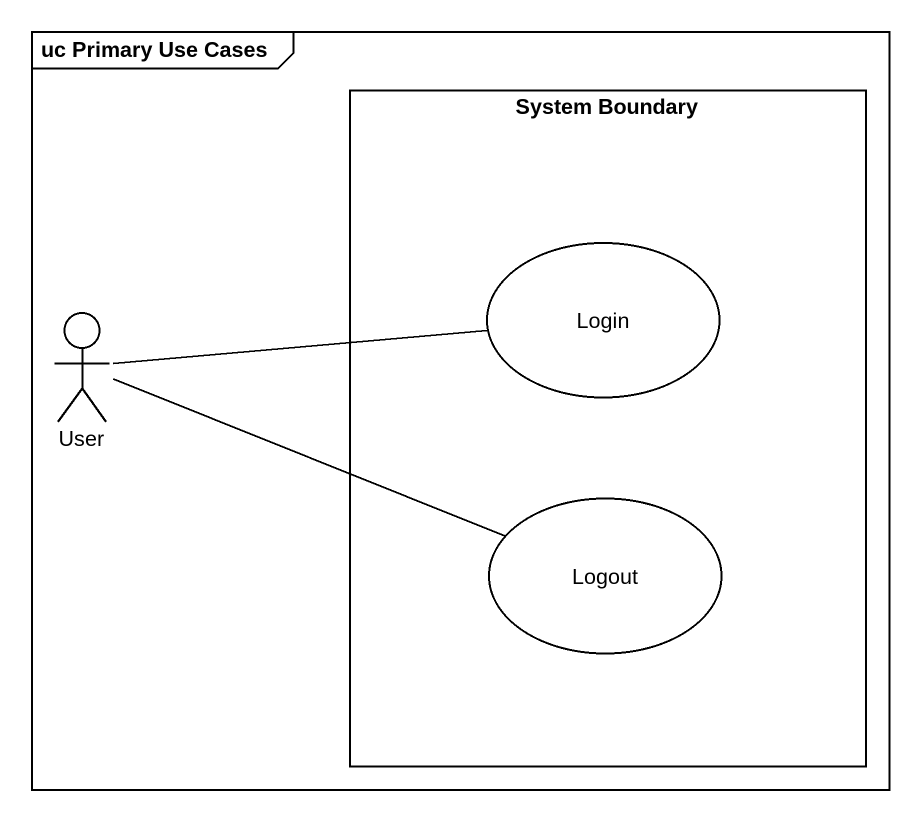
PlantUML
@startuml
mainframe uc Primary Use Cases
rectangle "System Boundary" as System_Boundary {
  usecase Login
  usecase Logout
}
actor User
User -right- Login
User -right- Logout
@enduml
